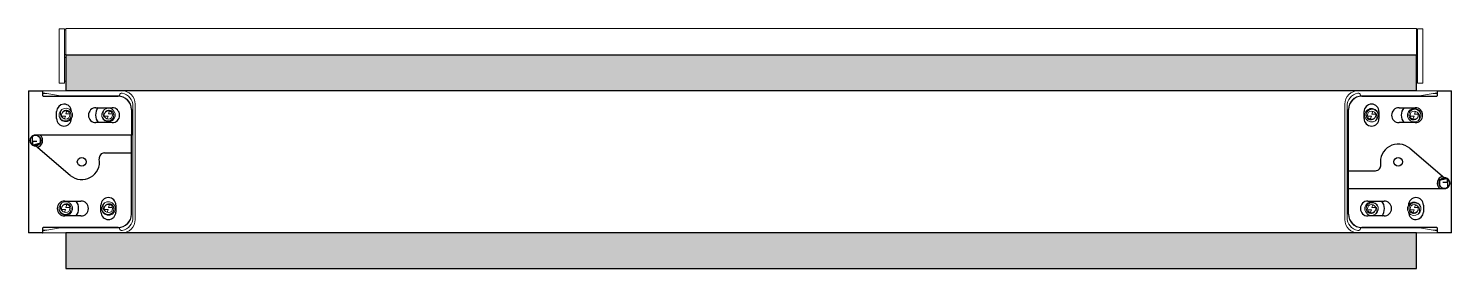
# Model space of a CAD drawing. Header units: inches. Extents: x 4.9 to 24.9, y 5.8 to 9.1.
import ezdxf

# ---------------------------------------------------------------- set-up
doc = ezdxf.new("R2010")
doc.units = ezdxf.units.IN
doc.header["$MEASUREMENT"] = 0
doc.layers.get('0').update_dxf_attribs({"true_color": 0xc2ced6})
for name, color, linetype, lineweight in [('FABRIC-ROLL', 7, 'Continuous', 30), ('HEMBAR', 7, 'Continuous', 9), ('HEMBAR-ENDCAP', 7, 'Continuous', 9), ('SHADE-BRACKET', 7, 'Continuous', 30), ('SHADE-BRACKET_SCREW', 7, 'Continuous', 5), ('SUB-BRACKET', 7, 'Continuous', 18)]:
    doc.layers.add(name, color=color, linetype=linetype, lineweight=lineweight)

# ---------------------------------------------------------------- blocks, each defined once
blk = doc.blocks.new('SHADE-BRACKET-SCREW-085604')
at = {"layer": 'SHADE-BRACKET_SCREW', "linetype": 'Continuous'}
for p, q in [((5.284, 7.931), (5.284, 7.923)), ((5.376, 7.9), (5.322, 7.9)), ((5.361, 7.859), (5.376, 7.9)), ((5.395, 7.971), (5.381, 7.93)), ((5.381, 7.93), (5.434, 7.93)), ((5.884, 7.931), (5.884, 7.923)), ((5.976, 7.9), (5.922, 7.9)), ((5.961, 7.859), (5.976, 7.9)), ((5.995, 7.971), (5.981, 7.93)), ((5.981, 7.93), (6.034, 7.93)), ((23.742, 7.897), (23.688, 7.897)), ((23.727, 7.856), (23.742, 7.897)), ((23.761, 7.968), (23.747, 7.927)), ((23.747, 7.927), (23.801, 7.927)), ((23.838, 7.896), (23.839, 7.904)), ((24.342, 7.897), (24.288, 7.897)), ((24.327, 7.856), (24.342, 7.897)), ((24.361, 7.968), (24.347, 7.927)), ((24.347, 7.927), (24.401, 7.927)), ((24.438, 7.896), (24.439, 7.904)), ((5.284, 6.616), (5.284, 6.608)), ((5.395, 6.656), (5.381, 6.615)), ((5.381, 6.615), (5.434, 6.615)), ((5.884, 6.616), (5.884, 6.608)), ((5.995, 6.656), (5.981, 6.615)), ((5.981, 6.615), (6.034, 6.615)), ((23.761, 6.653), (23.747, 6.612)), ((23.747, 6.612), (23.801, 6.612)), ((24.361, 6.653), (24.347, 6.612)), ((24.347, 6.612), (24.401, 6.612)), ((5.376, 6.585), (5.322, 6.585)), ((5.361, 6.544), (5.376, 6.585)), ((5.976, 6.585), (5.922, 6.585)), ((5.961, 6.544), (5.976, 6.585)), ((23.742, 6.582), (23.688, 6.582)), ((23.727, 6.541), (23.742, 6.582)), ((23.838, 6.581), (23.839, 6.589)), ((24.342, 6.582), (24.288, 6.582)), ((24.327, 6.541), (24.342, 6.582)), ((24.438, 6.581), (24.439, 6.589))]:
    blk.add_line(p, q, dxfattribs=at)
for centre in [(5.378, 7.915), (5.978, 7.915), (23.744, 7.912), (24.344, 7.912), (5.378, 6.6), (5.978, 6.6), (23.744, 6.597), (24.344, 6.597)]:
    blk.add_circle(centre, 0.0583, dxfattribs=at)
for centre, radius, start, end in [((5.378, 7.915), 0.095, 170.4553, 170.4451), ((5.978, 7.915), 0.095, 170.4553, 170.4451), ((23.744, 7.912), 0.095, 350.4553, 350.4451), ((24.344, 7.912), 0.095, 350.4553, 350.4451), ((5.38, 7.921), 0.0956, 178.7059, 183.459), ((5.398, 7.915), 0.075, 136.0155, 151.1786), ((5.385, 7.914), 0.0672, 96.1649, 127.7685), ((5.385, 7.913), 0.0676, 79.1431, 96.1661), ((5.98, 7.921), 0.0956, 178.7059, 183.459), ((5.998, 7.915), 0.075, 136.0155, 151.1786), ((5.985, 7.914), 0.0672, 96.1649, 127.7685), ((5.985, 7.913), 0.0676, 79.1431, 96.1661), ((23.737, 7.914), 0.0676, 259.1431, 276.1661), ((23.737, 7.913), 0.0672, 276.1649, 307.7685), ((23.724, 7.912), 0.075, 316.0155, 331.1786), ((23.743, 7.907), 0.0956, 358.7059, 3.459), ((24.337, 7.914), 0.0676, 259.1431, 276.1661), ((24.337, 7.913), 0.0672, 276.1649, 307.7685), ((24.324, 7.912), 0.075, 316.0155, 331.1786), ((24.343, 7.907), 0.0956, 358.7059, 3.459), ((5.378, 6.6), 0.095, 170.4553, 170.4451), ((5.38, 6.606), 0.0956, 178.7059, 183.459), ((5.398, 6.6), 0.075, 136.0155, 151.1786), ((5.385, 6.599), 0.0672, 96.1649, 127.7685), ((5.385, 6.598), 0.0676, 79.1431, 96.1661), ((5.978, 6.6), 0.095, 170.4553, 170.4451), ((5.98, 6.606), 0.0956, 178.7059, 183.459), ((5.998, 6.6), 0.075, 136.0155, 151.1786), ((5.985, 6.599), 0.0672, 96.1649, 127.7685), ((5.985, 6.598), 0.0676, 79.1431, 96.1661), ((23.744, 6.597), 0.095, 350.4553, 350.4451), ((24.344, 6.597), 0.095, 350.4553, 350.4451), ((23.737, 6.599), 0.0676, 259.1431, 276.1661), ((23.737, 6.598), 0.0672, 276.1649, 307.7685), ((23.724, 6.597), 0.075, 316.0155, 331.1786), ((23.743, 6.592), 0.0956, 358.7059, 3.459), ((24.337, 6.599), 0.0676, 259.1431, 276.1661), ((24.337, 6.598), 0.0672, 276.1649, 307.7685), ((24.324, 6.597), 0.075, 316.0155, 331.1786), ((24.343, 6.592), 0.0956, 358.7059, 3.459)]:
    blk.add_arc(centre, radius, start, end, dxfattribs=at)
for points, knots in [([(5.284, 7.915), (5.284, 7.909), (5.286, 7.897), (5.291, 7.884), (5.297, 7.873), (5.304, 7.864), (5.313, 7.853), (5.328, 7.842), (5.343, 7.835), (5.361, 7.831), (5.372, 7.83), (5.378, 7.831)], [0, 0, 0, 0, 0.125006, 0.250024, 0.312572, 0.375132, 0.500114, 0.625117, 0.750113, 0.875103, 1, 1, 1, 1]), ([(5.305, 7.915), (5.303, 7.921), (5.301, 7.935), (5.303, 7.955), (5.31, 7.974), (5.317, 7.986), (5.322, 7.991)], [0, 0, 0, 0, 0.249043, 0.498197, 0.748334, 1, 1, 1, 1]), ([(5.331, 7.881), (5.328, 7.883), (5.322, 7.887), (5.315, 7.895), (5.309, 7.905), (5.306, 7.911), (5.305, 7.915)], [0, 0, 0, 0, 0.246874, 0.495823, 0.74686, 1, 1, 1, 1]), ([(5.378, 7.831), (5.383, 7.831), (5.394, 7.833), (5.406, 7.837), (5.415, 7.842), (5.421, 7.847), (5.427, 7.852), (5.435, 7.859), (5.441, 7.868), (5.446, 7.877), (5.45, 7.886), (5.452, 7.899), (5.453, 7.91), (5.452, 7.915)], [0, 0, 0, 0, 0.124948, 0.249962, 0.312528, 0.375115, 0.43769, 0.500253, 0.625186, 0.687712, 0.750216, 0.875095, 1, 1, 1, 1]), ([(5.452, 7.915), (5.452, 7.919), (5.452, 7.926), (5.449, 7.937), (5.444, 7.948), (5.437, 7.957), (5.429, 7.965), (5.42, 7.972), (5.409, 7.977), (5.402, 7.979), (5.398, 7.98)], [0, 0, 0, 0, 0.125316, 0.250654, 0.375832, 0.500903, 0.625844, 0.750633, 0.875384, 1, 1, 1, 1]), ([(5.884, 7.915), (5.884, 7.909), (5.886, 7.897), (5.891, 7.884), (5.897, 7.873), (5.904, 7.864), (5.913, 7.853), (5.928, 7.842), (5.943, 7.835), (5.961, 7.831), (5.972, 7.83), (5.978, 7.831)], [0, 0, 0, 0, 0.125006, 0.250024, 0.312572, 0.375132, 0.500114, 0.625117, 0.750113, 0.875103, 1, 1, 1, 1]), ([(5.905, 7.915), (5.903, 7.921), (5.901, 7.935), (5.903, 7.955), (5.91, 7.974), (5.917, 7.986), (5.922, 7.991)], [0, 0, 0, 0, 0.249043, 0.498197, 0.748334, 1, 1, 1, 1]), ([(5.931, 7.881), (5.928, 7.883), (5.922, 7.887), (5.915, 7.895), (5.909, 7.905), (5.906, 7.911), (5.905, 7.915)], [0, 0, 0, 0, 0.246874, 0.495823, 0.74686, 1, 1, 1, 1]), ([(5.978, 7.831), (5.983, 7.831), (5.994, 7.833), (6.006, 7.837), (6.015, 7.842), (6.021, 7.847), (6.027, 7.852), (6.035, 7.859), (6.041, 7.868), (6.046, 7.877), (6.05, 7.886), (6.052, 7.899), (6.053, 7.91), (6.052, 7.915)], [0, 0, 0, 0, 0.124948, 0.249962, 0.312528, 0.375115, 0.43769, 0.500253, 0.625186, 0.687712, 0.750216, 0.875095, 1, 1, 1, 1]), ([(6.052, 7.915), (6.052, 7.919), (6.052, 7.926), (6.049, 7.937), (6.044, 7.948), (6.037, 7.957), (6.029, 7.965), (6.02, 7.972), (6.009, 7.977), (6.002, 7.979), (5.998, 7.98)], [0, 0, 0, 0, 0.125316, 0.250654, 0.375832, 0.500903, 0.625844, 0.750633, 0.875384, 1, 1, 1, 1]), ([(23.744, 7.996), (23.739, 7.996), (23.729, 7.994), (23.717, 7.99), (23.708, 7.985), (23.701, 7.98), (23.695, 7.975), (23.688, 7.968), (23.682, 7.96), (23.677, 7.95), (23.673, 7.941), (23.67, 7.928), (23.67, 7.917), (23.67, 7.912)], [0, 0, 0, 0, 0.124948, 0.249962, 0.312528, 0.375115, 0.43769, 0.500253, 0.625186, 0.687712, 0.750216, 0.875095, 1, 1, 1, 1]), ([(23.67, 7.912), (23.67, 7.908), (23.671, 7.901), (23.674, 7.89), (23.679, 7.879), (23.685, 7.87), (23.694, 7.862), (23.703, 7.855), (23.713, 7.85), (23.721, 7.848), (23.724, 7.847)], [0, 0, 0, 0, 0.125316, 0.250654, 0.375832, 0.500903, 0.625844, 0.750633, 0.875384, 1, 1, 1, 1]), ([(23.838, 7.912), (23.838, 7.918), (23.836, 7.93), (23.831, 7.943), (23.826, 7.954), (23.819, 7.963), (23.809, 7.974), (23.795, 7.985), (23.779, 7.992), (23.762, 7.997), (23.75, 7.997), (23.744, 7.996)], [0, 0, 0, 0, 0.125006, 0.250024, 0.312572, 0.375132, 0.500114, 0.625117, 0.750113, 0.875103, 1, 1, 1, 1]), ([(23.792, 7.946), (23.795, 7.944), (23.801, 7.94), (23.808, 7.932), (23.814, 7.923), (23.816, 7.916), (23.817, 7.912)], [0, 0, 0, 0, 0.246874, 0.495823, 0.74686, 1, 1, 1, 1]), ([(23.817, 7.912), (23.819, 7.906), (23.821, 7.892), (23.819, 7.872), (23.813, 7.853), (23.805, 7.841), (23.801, 7.836)], [0, 0, 0, 0, 0.249043, 0.498197, 0.748334, 1, 1, 1, 1]), ([(24.344, 7.996), (24.339, 7.996), (24.329, 7.994), (24.317, 7.99), (24.308, 7.985), (24.301, 7.98), (24.295, 7.975), (24.288, 7.968), (24.282, 7.96), (24.277, 7.95), (24.273, 7.941), (24.27, 7.928), (24.27, 7.917), (24.27, 7.912)], [0, 0, 0, 0, 0.124948, 0.249962, 0.312528, 0.375115, 0.43769, 0.500253, 0.625186, 0.687712, 0.750216, 0.875095, 1, 1, 1, 1]), ([(24.27, 7.912), (24.27, 7.908), (24.271, 7.901), (24.274, 7.89), (24.279, 7.879), (24.285, 7.87), (24.294, 7.862), (24.303, 7.855), (24.313, 7.85), (24.321, 7.848), (24.324, 7.847)], [0, 0, 0, 0, 0.125316, 0.250654, 0.375832, 0.500903, 0.625844, 0.750633, 0.875384, 1, 1, 1, 1]), ([(24.438, 7.912), (24.438, 7.918), (24.436, 7.93), (24.431, 7.943), (24.426, 7.954), (24.419, 7.963), (24.409, 7.974), (24.395, 7.985), (24.379, 7.992), (24.362, 7.997), (24.35, 7.997), (24.344, 7.996)], [0, 0, 0, 0, 0.125006, 0.250024, 0.312572, 0.375132, 0.500114, 0.625117, 0.750113, 0.875103, 1, 1, 1, 1]), ([(24.392, 7.946), (24.395, 7.944), (24.401, 7.94), (24.408, 7.932), (24.414, 7.923), (24.416, 7.916), (24.417, 7.912)], [0, 0, 0, 0, 0.246874, 0.495823, 0.74686, 1, 1, 1, 1]), ([(24.417, 7.912), (24.419, 7.906), (24.421, 7.892), (24.419, 7.872), (24.413, 7.853), (24.405, 7.841), (24.401, 7.836)], [0, 0, 0, 0, 0.249043, 0.498197, 0.748334, 1, 1, 1, 1]), ([(5.305, 6.6), (5.303, 6.606), (5.301, 6.62), (5.303, 6.64), (5.31, 6.659), (5.317, 6.671), (5.322, 6.676)], [0, 0, 0, 0, 0.249043, 0.498197, 0.748334, 1, 1, 1, 1]), ([(5.452, 6.6), (5.452, 6.604), (5.452, 6.611), (5.449, 6.622), (5.444, 6.633), (5.437, 6.642), (5.429, 6.65), (5.42, 6.657), (5.409, 6.662), (5.402, 6.664), (5.398, 6.665)], [0, 0, 0, 0, 0.125316, 0.250654, 0.375832, 0.500903, 0.625844, 0.750633, 0.875384, 1, 1, 1, 1]), ([(5.905, 6.6), (5.903, 6.606), (5.901, 6.62), (5.903, 6.64), (5.91, 6.659), (5.917, 6.671), (5.922, 6.676)], [0, 0, 0, 0, 0.249043, 0.498197, 0.748334, 1, 1, 1, 1]), ([(6.052, 6.6), (6.052, 6.604), (6.052, 6.611), (6.049, 6.622), (6.044, 6.633), (6.037, 6.642), (6.029, 6.65), (6.02, 6.657), (6.009, 6.662), (6.002, 6.664), (5.998, 6.665)], [0, 0, 0, 0, 0.125316, 0.250654, 0.375832, 0.500903, 0.625844, 0.750633, 0.875384, 1, 1, 1, 1]), ([(23.744, 6.681), (23.739, 6.681), (23.729, 6.679), (23.717, 6.675), (23.708, 6.67), (23.701, 6.665), (23.695, 6.66), (23.688, 6.653), (23.682, 6.645), (23.677, 6.635), (23.673, 6.626), (23.67, 6.613), (23.67, 6.602), (23.67, 6.597)], [0, 0, 0, 0, 0.124948, 0.249962, 0.312528, 0.375115, 0.43769, 0.500253, 0.625186, 0.687712, 0.750216, 0.875095, 1, 1, 1, 1]), ([(23.838, 6.597), (23.838, 6.603), (23.836, 6.615), (23.831, 6.628), (23.826, 6.639), (23.819, 6.648), (23.809, 6.659), (23.795, 6.67), (23.779, 6.677), (23.762, 6.682), (23.75, 6.682), (23.744, 6.681)], [0, 0, 0, 0, 0.125006, 0.250024, 0.312572, 0.375132, 0.500114, 0.625117, 0.750113, 0.875103, 1, 1, 1, 1]), ([(23.792, 6.631), (23.795, 6.629), (23.801, 6.625), (23.808, 6.617), (23.814, 6.608), (23.816, 6.601), (23.817, 6.597)], [0, 0, 0, 0, 0.246874, 0.495823, 0.74686, 1, 1, 1, 1]), ([(24.344, 6.681), (24.339, 6.681), (24.329, 6.679), (24.317, 6.675), (24.308, 6.67), (24.301, 6.665), (24.295, 6.66), (24.288, 6.653), (24.282, 6.645), (24.277, 6.635), (24.273, 6.626), (24.27, 6.613), (24.27, 6.602), (24.27, 6.597)], [0, 0, 0, 0, 0.124948, 0.249962, 0.312528, 0.375115, 0.43769, 0.500253, 0.625186, 0.687712, 0.750216, 0.875095, 1, 1, 1, 1]), ([(24.438, 6.597), (24.438, 6.603), (24.436, 6.615), (24.431, 6.628), (24.426, 6.639), (24.419, 6.648), (24.409, 6.659), (24.395, 6.67), (24.379, 6.677), (24.362, 6.682), (24.35, 6.682), (24.344, 6.681)], [0, 0, 0, 0, 0.125006, 0.250024, 0.312572, 0.375132, 0.500114, 0.625117, 0.750113, 0.875103, 1, 1, 1, 1]), ([(24.392, 6.631), (24.395, 6.629), (24.401, 6.625), (24.408, 6.617), (24.414, 6.608), (24.416, 6.601), (24.417, 6.597)], [0, 0, 0, 0, 0.246874, 0.495823, 0.74686, 1, 1, 1, 1]), ([(5.284, 6.6), (5.284, 6.594), (5.286, 6.582), (5.291, 6.569), (5.297, 6.558), (5.304, 6.549), (5.313, 6.538), (5.328, 6.527), (5.343, 6.52), (5.361, 6.516), (5.372, 6.515), (5.378, 6.516)], [0, 0, 0, 0, 0.125006, 0.250024, 0.312572, 0.375132, 0.500114, 0.625117, 0.750113, 0.875103, 1, 1, 1, 1]), ([(5.331, 6.566), (5.328, 6.568), (5.322, 6.572), (5.315, 6.58), (5.309, 6.59), (5.306, 6.596), (5.305, 6.6)], [0, 0, 0, 0, 0.246874, 0.495823, 0.74686, 1, 1, 1, 1]), ([(5.378, 6.516), (5.383, 6.516), (5.394, 6.518), (5.406, 6.522), (5.415, 6.527), (5.421, 6.532), (5.427, 6.537), (5.435, 6.544), (5.441, 6.553), (5.446, 6.562), (5.45, 6.571), (5.452, 6.584), (5.453, 6.595), (5.452, 6.6)], [0, 0, 0, 0, 0.124948, 0.249962, 0.312528, 0.375115, 0.43769, 0.500253, 0.625186, 0.687712, 0.750216, 0.875095, 1, 1, 1, 1]), ([(5.884, 6.6), (5.884, 6.594), (5.886, 6.582), (5.891, 6.569), (5.897, 6.558), (5.904, 6.549), (5.913, 6.538), (5.928, 6.527), (5.943, 6.52), (5.961, 6.516), (5.972, 6.515), (5.978, 6.516)], [0, 0, 0, 0, 0.125006, 0.250024, 0.312572, 0.375132, 0.500114, 0.625117, 0.750113, 0.875103, 1, 1, 1, 1]), ([(5.931, 6.566), (5.928, 6.568), (5.922, 6.572), (5.915, 6.58), (5.909, 6.59), (5.906, 6.596), (5.905, 6.6)], [0, 0, 0, 0, 0.246874, 0.495823, 0.74686, 1, 1, 1, 1]), ([(5.978, 6.516), (5.983, 6.516), (5.994, 6.518), (6.006, 6.522), (6.015, 6.527), (6.021, 6.532), (6.027, 6.537), (6.035, 6.544), (6.041, 6.553), (6.046, 6.562), (6.05, 6.571), (6.052, 6.584), (6.053, 6.595), (6.052, 6.6)], [0, 0, 0, 0, 0.124948, 0.249962, 0.312528, 0.375115, 0.43769, 0.500253, 0.625186, 0.687712, 0.750216, 0.875095, 1, 1, 1, 1]), ([(23.67, 6.597), (23.67, 6.593), (23.671, 6.586), (23.674, 6.575), (23.679, 6.564), (23.685, 6.555), (23.694, 6.547), (23.703, 6.54), (23.713, 6.535), (23.721, 6.533), (23.724, 6.532)], [0, 0, 0, 0, 0.125316, 0.250654, 0.375832, 0.500903, 0.625844, 0.750633, 0.875384, 1, 1, 1, 1]), ([(23.817, 6.597), (23.819, 6.591), (23.821, 6.577), (23.819, 6.557), (23.813, 6.538), (23.805, 6.526), (23.801, 6.521)], [0, 0, 0, 0, 0.249043, 0.498197, 0.748334, 1, 1, 1, 1]), ([(24.27, 6.597), (24.27, 6.593), (24.271, 6.586), (24.274, 6.575), (24.279, 6.564), (24.285, 6.555), (24.294, 6.547), (24.303, 6.54), (24.313, 6.535), (24.321, 6.533), (24.324, 6.532)], [0, 0, 0, 0, 0.125316, 0.250654, 0.375832, 0.500903, 0.625844, 0.750633, 0.875384, 1, 1, 1, 1]), ([(24.417, 6.597), (24.419, 6.591), (24.421, 6.577), (24.419, 6.557), (24.413, 6.538), (24.405, 6.526), (24.401, 6.521)], [0, 0, 0, 0, 0.249043, 0.498197, 0.748334, 1, 1, 1, 1])]:
    blk.add_open_spline(points, degree=3, knots=knots, dxfattribs=at)
blk = doc.blocks.new('FABRIC-ROLL-085604')
at = {"layer": 'FABRIC-ROLL', "linetype": 'Continuous', "transparency": 33554559, "extrusion": (0, 0, -1)}
h = blk.add_hatch(color=254, dxfattribs=at)
h.paths.add_polyline_path([(-24.377, 6.256), (-24.377, 5.756), (-5.377, 5.756), (-5.377, 6.256)])
h.paths.add_polyline_path([(-24.377, 8.756), (-24.377, 8.256), (-5.377, 8.256), (-5.377, 8.756)])
at = {"layer": 'FABRIC-ROLL', "linetype": 'Continuous', "extrusion": (0, 1, 0)}
for p, q in [((24.377, 8.756), (5.377, 8.756)), ((5.377, 8.756), (5.377, 8.256)), ((24.377, 8.256), (24.377, 8.756)), ((24.377, 8.256), (5.377, 8.256)), ((24.377, 6.256), (5.377, 6.256)), ((5.377, 6.256), (5.377, 5.756)), ((24.377, 5.756), (24.377, 6.256)), ((5.377, 5.756), (24.377, 5.756))]:
    blk.add_line(p, q, dxfattribs=at)
at = {"layer": 'FABRIC-ROLL', "extrusion": (0, 0, -1)}
for p, q in [((5.377, 8.756), (5.377, 8.256)), ((5.377, 5.756), (24.377, 5.756))]:
    blk.add_line(p, q, dxfattribs=at)
blk = doc.blocks.new('HEMBAR-085604')
at = {"layer": 'HEMBAR', "extrusion": (-9.1107e-16, -1, 2.22045e-16)}
for p, q in [((24.377, 9.131), (5.377, 9.131)), ((5.377, 9.131), (5.377, 9.12)), ((5.377, 8.78), (5.377, 9.12)), ((24.377, 9.131), (24.377, 9.12)), ((24.377, 8.78), (24.377, 9.12)), ((5.377, 8.78), (5.377, 8.756)), ((24.377, 8.78), (24.377, 8.756))]:
    blk.add_line(p, q, dxfattribs=at)
blk = doc.blocks.new('HEMBAR-ENDCAP-085604')
at = {"layer": 'HEMBAR-ENDCAP', "extrusion": (-9.1107e-16, -1, 2.22045e-16)}
for p, q in [((5.287, 9.125), (5.287, 9.118)), ((5.287, 9.125), (5.362, 9.125)), ((5.287, 8.774), (5.287, 9.118)), ((5.362, 9.125), (5.362, 9.118)), ((5.362, 8.774), (5.362, 9.118)), ((5.377, 9.11), (5.362, 9.11)), ((24.392, 9.11), (24.377, 9.11)), ((24.467, 9.125), (24.392, 9.125)), ((24.392, 9.125), (24.392, 9.118)), ((24.392, 8.774), (24.392, 9.118)), ((24.467, 9.125), (24.467, 9.118)), ((24.467, 8.774), (24.467, 9.118)), ((5.287, 8.774), (5.287, 8.765)), ((5.287, 8.721), (5.287, 8.765)), ((5.287, 8.721), (5.287, 8.712)), ((5.287, 8.368), (5.287, 8.712)), ((5.362, 8.774), (5.362, 8.765)), ((5.362, 8.721), (5.362, 8.765)), ((5.362, 8.765), (5.377, 8.765)), ((5.362, 8.721), (5.362, 8.712)), ((5.362, 8.721), (5.377, 8.721)), ((5.362, 8.368), (5.362, 8.712)), ((24.392, 8.765), (24.377, 8.765)), ((24.392, 8.721), (24.377, 8.721)), ((24.392, 8.774), (24.392, 8.765)), ((24.392, 8.721), (24.392, 8.765)), ((24.392, 8.721), (24.392, 8.712)), ((24.392, 8.368), (24.392, 8.712)), ((24.467, 8.774), (24.467, 8.765)), ((24.467, 8.721), (24.467, 8.765)), ((24.467, 8.721), (24.467, 8.712)), ((24.467, 8.368), (24.467, 8.712)), ((5.287, 8.368), (5.287, 8.361)), ((5.287, 8.361), (5.362, 8.361)), ((5.362, 8.39), (5.377, 8.39)), ((5.362, 8.368), (5.362, 8.361)), ((24.392, 8.39), (24.377, 8.39)), ((24.392, 8.368), (24.392, 8.361)), ((24.467, 8.361), (24.392, 8.361)), ((24.467, 8.368), (24.467, 8.361))]:
    blk.add_line(p, q, dxfattribs=at)
blk = doc.blocks.new('SHADE-BRACKET-085604')
at = {"layer": 'SHADE-BRACKET', "linetype": 'Continuous'}
for p, q in [((4.853, 8.254), (4.855, 8.256)), ((4.853, 8.254), (4.853, 6.258)), ((4.854, 8.255), (4.855, 8.254)), ((4.855, 8.256), (5.051, 8.256)), ((4.855, 8.254), (4.855, 6.258)), ((4.855, 8.254), (5.051, 8.254)), ((5.051, 8.256), (5.053, 8.254)), ((5.052, 8.255), (5.051, 8.254)), ((5.051, 8.254), (5.051, 8.189)), ((24.669, 8.254), (24.671, 8.256)), ((24.671, 8.254), (24.67, 8.255)), ((24.671, 8.256), (24.867, 8.256)), ((24.671, 8.254), (24.867, 8.254)), ((24.671, 8.189), (24.671, 8.254)), ((24.869, 8.254), (24.867, 8.256)), ((24.868, 8.255), (24.867, 8.254)), ((24.867, 6.258), (24.867, 8.254)), ((24.869, 6.258), (24.869, 8.254)), ((5.061, 8.179), (6.115, 8.179)), ((5.802, 8.017), (6.03, 8.017)), ((23.607, 8.179), (24.661, 8.179)), ((24.131, 8.017), (24.358, 8.017)), ((5.248, 7.863), (5.248, 7.962)), ((6.03, 7.807), (5.802, 7.807)), ((6.301, 7.993), (6.301, 7.633)), ((23.421, 6.881), (23.421, 7.993)), ((23.639, 7.863), (23.639, 7.962)), ((23.849, 7.962), (23.849, 7.863)), ((24.358, 7.807), (24.131, 7.807)), ((4.903, 7.611), (4.903, 7.501)), ((6.301, 7.633), (4.953, 7.633)), ((6.301, 7.631), (4.953, 7.631)), ((6.301, 6.519), (6.301, 7.631)), ((4.913, 7.493), (4.913, 7.544)), ((4.973, 7.544), (4.913, 7.544)), ((4.92, 7.49), (4.919, 7.49)), ((5.002, 7.512), (4.92, 7.49)), ((4.94, 7.49), (5.005, 7.507)), ((5.441, 7.066), (4.953, 7.481)), ((4.983, 7.502), (4.983, 7.488)), ((5.003, 7.512), (5.002, 7.512)), ((5.005, 7.502), (5.005, 7.507)), ((5.016, 7.583), (5.017, 7.517)), ((24.281, 7.446), (24.769, 7.031)), ((5.922, 7.381), (6.303, 7.381)), ((23.419, 7.131), (23.8, 7.131)), ((24.717, 7.01), (24.718, 7.005)), ((24.782, 7.022), (24.718, 7.005)), ((24.72, 7.001), (24.802, 7.022)), ((24.739, 7.011), (24.739, 7.024)), ((24.802, 7.022), (24.803, 7.022)), ((24.809, 7.019), (24.809, 6.969)), ((24.819, 6.901), (24.819, 7.011)), ((23.419, 6.879), (23.421, 6.881)), ((23.421, 6.879), (23.42, 6.88)), ((23.421, 6.881), (24.769, 6.881)), ((23.421, 6.879), (24.769, 6.879)), ((23.421, 6.519), (23.421, 6.879)), ((24.706, 6.929), (24.706, 6.995)), ((24.72, 7.001), (24.72, 7.001)), ((24.749, 6.969), (24.809, 6.969)), ((5.364, 6.705), (5.592, 6.705)), ((5.873, 6.55), (5.873, 6.649)), ((6.083, 6.649), (6.083, 6.55)), ((23.693, 6.705), (23.92, 6.705)), ((24.474, 6.649), (24.474, 6.55)), ((5.592, 6.495), (5.364, 6.495)), ((23.92, 6.495), (23.693, 6.495)), ((4.853, 6.258), (4.855, 6.256)), ((4.854, 6.257), (4.855, 6.258)), ((5.051, 6.258), (4.855, 6.258)), ((5.051, 6.256), (4.855, 6.256)), ((5.051, 6.323), (5.051, 6.258)), ((5.051, 6.258), (5.052, 6.257)), ((5.051, 6.256), (5.053, 6.258)), ((6.115, 6.333), (5.061, 6.333)), ((24.661, 6.333), (23.607, 6.333)), ((24.671, 6.256), (24.669, 6.258)), ((24.67, 6.257), (24.671, 6.258)), ((24.671, 6.258), (24.671, 6.323)), ((24.867, 6.258), (24.671, 6.258)), ((24.867, 6.256), (24.671, 6.256)), ((24.868, 6.257), (24.867, 6.258)), ((24.869, 6.258), (24.867, 6.256))]:
    blk.add_line(p, q, dxfattribs=at)
for centre, radius in [((4.953, 7.556), 0.075), ((5.603, 7.256), 0.0625), ((24.119, 7.256), 0.0625), ((24.769, 6.956), 0.075)]:
    blk.add_circle(centre, radius, dxfattribs=at)
for centre, radius, start, end in [((5.061, 8.189), 0.01, 180, 270), ((5.353, 7.962), 0.105, 2.1798, 180), ((5.802, 7.912), 0.105, 90, 270), ((5.978, 7.915), 0.181, 145.3934, 216.4709), ((6.03, 7.912), 0.105, 270, 90), ((6.115, 7.993), 0.186, 0, 90), ((23.607, 7.993), 0.186, 90, 180), ((23.744, 7.962), 0.105, 0, 180), ((24.131, 7.912), 0.105, 90, 270), ((24.344, 7.912), 0.181, 144.4612, 215.5388), ((24.358, 7.912), 0.105, 270, 90), ((24.661, 8.189), 0.01, 270, 360), ((5.353, 7.863), 0.105, 180, 0), ((23.744, 7.863), 0.105, 180, 0), ((4.953, 7.556), 0.077, 89.9979, 271.7189), ((4.953, 7.556), 0.1, 284.7668, 48.5897), ((4.706, 7.579), 0.31, 0.6236, 3.2303), ((24.119, 7.256), 0.25, 49.5939, 189.1706), ((5.603, 7.256), 0.25, 229.5939, 9.1706), ((5.922, 7.308), 0.0735, 90, 189.1706), ((23.8, 7.204), 0.0735, 270, 9.1706), ((24.769, 6.956), 0.1, 104.7668, 228.5897), ((24.769, 6.956), 0.077, 269.9979, 91.7189), ((25.016, 6.933), 0.31, 180.6236, 183.2303), ((5.364, 6.6), 0.105, 90, 270), ((5.378, 6.6), 0.181, 324.4612, 35.5388), ((5.592, 6.6), 0.105, 270, 90), ((5.978, 6.649), 0.105, 0, 180), ((23.693, 6.6), 0.105, 90, 270), ((23.744, 6.597), 0.181, 325.3934, 36.4709), ((23.92, 6.6), 0.105, 270, 90), ((24.369, 6.649), 0.105, 0, 180), ((5.978, 6.55), 0.105, 180, 0), ((6.115, 6.519), 0.186, 270, 360), ((23.607, 6.519), 0.186, 180, 270), ((24.369, 6.55), 0.105, 182.1798, 0), ((5.061, 6.323), 0.01, 90, 180), ((24.661, 6.323), 0.01, 0, 90)]:
    blk.add_arc(centre, radius, start, end, dxfattribs=at)
for points, knots in [([(4.936, 7.483), (4.936, 7.484), (4.936, 7.486), (4.937, 7.487), (4.938, 7.488), (4.938, 7.489), (4.939, 7.49), (4.94, 7.49), (4.94, 7.49)], [0, 0, 0, 0, 0.350588, 0.499398, 0.630642, 0.744839, 0.843064, 1, 1, 1, 1]), ([(5.005, 7.507), (5.005, 7.507), (5.004, 7.508), (5.004, 7.509), (5.004, 7.51), (5.004, 7.51), (5.003, 7.511), (5.003, 7.511), (5.003, 7.511), (5.003, 7.512), (5.003, 7.512)], [0, 0, 0, 0, 0.200424, 0.380159, 0.537825, 0.672503, 0.784049, 0.873204, 0.942844, 1, 1, 1, 1]), ([(24.787, 7.029), (24.787, 7.028), (24.786, 7.026), (24.785, 7.025), (24.785, 7.024), (24.784, 7.023), (24.783, 7.022), (24.783, 7.022), (24.782, 7.022)], [0, 0, 0, 0, 0.350588, 0.499398, 0.630642, 0.744839, 0.843064, 1, 1, 1, 1]), ([(24.718, 7.005), (24.718, 7.005), (24.718, 7.004), (24.718, 7.003), (24.719, 7.002), (24.719, 7.002), (24.719, 7.001), (24.719, 7.001), (24.72, 7.001), (24.72, 7.001), (24.72, 7.001)], [0, 0, 0, 0, 0.200424, 0.380159, 0.537825, 0.672503, 0.784049, 0.873204, 0.942844, 1, 1, 1, 1])]:
    blk.add_open_spline(points, degree=3, knots=knots, dxfattribs=at)
blk = doc.blocks.new('SUB-BRACKET-085604')
at = {"layer": 'SUB-BRACKET', "linetype": 'Continuous'}
for p, q in [((5.053, 8.256), (5.053, 8.189)), ((5.053, 8.256), (6.165, 8.256)), ((5.303, 8.186), (5.053, 8.226)), ((5.061, 8.219), (5.1, 8.219)), ((5.061, 8.217), (5.113, 8.217)), ((5.084, 8.221), (5.084, 8.219)), ((23.557, 8.256), (24.669, 8.256)), ((24.669, 8.226), (24.419, 8.186)), ((24.61, 8.217), (24.661, 8.217)), ((24.622, 8.219), (24.661, 8.219)), ((24.638, 8.219), (24.638, 8.221)), ((24.669, 8.189), (24.669, 8.256)), ((5.061, 8.181), (6.115, 8.181)), ((6.135, 8.186), (5.303, 8.186)), ((6.021, 8.186), (6.021, 8.181)), ((6.107, 8.186), (6.107, 8.181)), ((6.135, 8.192), (6.135, 8.186)), ((6.323, 8.038), (6.323, 6.474)), ((6.353, 8.068), (6.353, 6.444)), ((23.369, 6.444), (23.369, 8.068)), ((23.399, 6.474), (23.399, 8.038)), ((23.587, 8.186), (23.587, 8.192)), ((23.587, 8.186), (24.419, 8.186)), ((23.607, 8.181), (24.661, 8.181)), ((23.616, 8.186), (23.616, 8.181)), ((23.701, 8.181), (23.701, 8.186)), ((6.303, 6.519), (6.303, 7.993)), ((23.419, 6.519), (23.419, 7.993)), ((6.301, 7.633), (6.302, 7.632)), ((6.301, 7.631), (6.303, 7.633)), ((5.053, 6.286), (5.303, 6.326)), ((5.053, 6.323), (5.053, 6.256)), ((6.165, 6.256), (5.053, 6.256)), ((6.115, 6.331), (5.061, 6.331)), ((5.113, 6.296), (5.061, 6.296)), ((5.1, 6.294), (5.061, 6.294)), ((5.084, 6.294), (5.084, 6.291)), ((6.135, 6.326), (5.303, 6.326)), ((6.021, 6.331), (6.021, 6.326)), ((6.107, 6.326), (6.107, 6.331)), ((6.135, 6.326), (6.135, 6.32)), ((24.669, 6.256), (23.557, 6.256)), ((23.587, 6.326), (24.419, 6.326)), ((23.587, 6.32), (23.587, 6.326)), ((24.661, 6.331), (23.607, 6.331)), ((23.616, 6.326), (23.616, 6.331)), ((23.701, 6.326), (23.701, 6.331)), ((24.419, 6.326), (24.669, 6.286)), ((24.661, 6.296), (24.61, 6.296)), ((24.661, 6.294), (24.622, 6.294)), ((24.638, 6.291), (24.638, 6.294)), ((24.669, 6.256), (24.669, 6.323))]:
    blk.add_line(p, q, dxfattribs=at)
for centre, radius, start, end in [((5.061, 8.227), 0.00999, 216.8482, 270.0306), ((5.061, 8.227), 0.008, 202.5, 270), ((6.166, 8.192), 0.031, 78.612, 180), ((6.165, 8.068), 0.188, 0, 90), ((6.135, 8.038), 0.188, 0, 78.612), ((23.557, 8.068), 0.188, 90, 180), ((23.587, 8.038), 0.188, 101.388, 180), ((23.556, 8.192), 0.031, 0, 101.388), ((24.661, 8.227), 0.008, 270, 337.5), ((24.661, 8.227), 0.0101, 270.0763, 287.8473), ((24.661, 8.227), 0.01, 287.9693, 305.4192), ((24.661, 8.227), 0.0101, 305.4985, 323.0626), ((5.061, 8.189), 0.008, 180, 270), ((6.115, 7.993), 0.188, 0, 90), ((23.607, 7.993), 0.188, 90, 180), ((24.661, 8.189), 0.008, 270, 0), ((6.115, 6.519), 0.188, 270, 0), ((6.165, 6.444), 0.188, 270, 0), ((6.135, 6.474), 0.188, 281.388, 0), ((23.557, 6.444), 0.188, 180, 270), ((23.587, 6.474), 0.188, 180, 258.612), ((23.607, 6.519), 0.188, 180, 270), ((5.061, 6.323), 0.008, 90, 180), ((5.061, 6.285), 0.0101, 125.4985, 143.0626), ((5.061, 6.286), 0.008, 90, 157.5), ((5.061, 6.286), 0.01, 107.9693, 125.4192), ((5.061, 6.285), 0.0101, 90.0763, 107.8473), ((6.166, 6.32), 0.031, 180, 281.388), ((23.556, 6.32), 0.031, 258.612, 0), ((24.661, 6.323), 0.008, 0, 90), ((24.661, 6.286), 0.00999, 36.8482, 90.0306), ((24.661, 6.286), 0.008, 22.5, 90)]:
    blk.add_arc(centre, radius, start, end, dxfattribs=at)
blk = doc.blocks.new('ROLL-085604')
at = {"layer": 'FABRIC-ROLL'}
blk.add_blockref('FABRIC-ROLL-085604', (0, 0), dxfattribs=at)
at = {"layer": 'HEMBAR'}
blk.add_blockref('HEMBAR-085604', (0, 0), dxfattribs=at)
at = {"layer": 'HEMBAR-ENDCAP'}
blk.add_blockref('HEMBAR-ENDCAP-085604', (0, 0), dxfattribs=at)
at = {"layer": 'SHADE-BRACKET'}
blk.add_blockref('SHADE-BRACKET-085604', (0, 0), dxfattribs=at)
at = {"layer": 'SUB-BRACKET'}
blk.add_blockref('SUB-BRACKET-085604', (0, 0), dxfattribs=at)
blk = doc.blocks.new('SYSTEM-085604')
at = {"layer": 'SHADE-BRACKET'}
blk.add_blockref('ROLL-085604', (0, 0), dxfattribs=at)
at = {"layer": 'SHADE-BRACKET_SCREW'}
blk.add_blockref('SHADE-BRACKET-SCREW-085604', (0, 0), dxfattribs=at)

msp = doc.modelspace()

# ---------------------------------------------------------------- block references
for name in ['SHADE-BRACKET-085604', 'SUB-BRACKET-085604', 'SHADE-BRACKET-SCREW-085604']:
    msp.add_blockref(name, (0, 0))
at = {"layer": 'SHADE-BRACKET'}
msp.add_blockref('SYSTEM-085604', (0, 0), dxfattribs=at)

doc.saveas('drawing.dxf')
